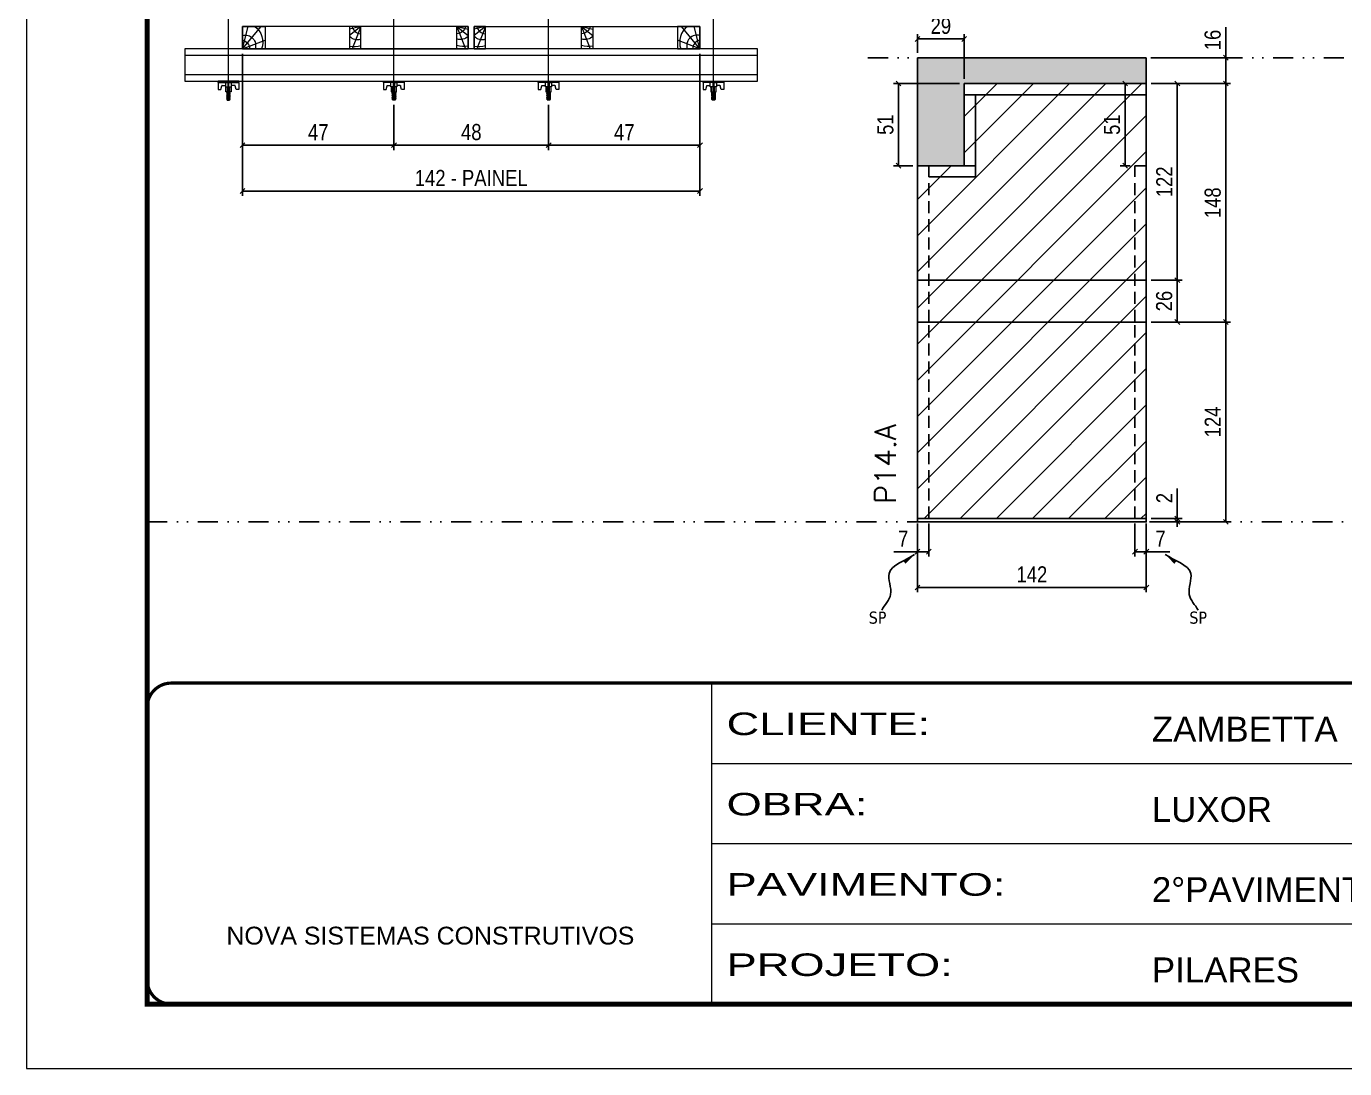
# Model space of a CAD drawing. Extents: x 14400 to 20667, y -21631 to 6985.
# Drawn here: x 19182 to 20000, y 3638 to 4284 of the extents above; entities that cross this region are included whole.
import ezdxf

# ---------------------------------------------------------------- set-up
doc = ezdxf.new("R2010")
doc.units = 0
for name, pattern in [('CONTINUO', [0]), ('DASHED', [0.75, 0.5, -0.25]), ('DIVIDE2', [0.625, 0.25, -0.125, 0, -0.125, 0, -0.125]), ('HIDDEN', [0.375, 0.25, -0.125])]:
    doc.linetypes.add(name, pattern=pattern)
for name, color, linetype in [('COTA', 241, 'Continuous'), ('MEIO_PONT', 93, 'Continuous'), ('Nível', 160, 'Continuous'), ('Painéis', 200, 'Continuous'), ('SARR_2.2x7', 40, 'Continuous'), ('texto', 7, 'Continuous')]:
    doc.layers.add(name, color=color, linetype=linetype)
for name, color, linetype, lineweight in [('Folhas', 255, 'Continuous', 9), ('Hachura', 251, 'Continuous', 9), ('Madeira', 126, 'Continuous', 18), ('Perfil Metálico', 224, 'Continuous', 18), ('SARRAFO DE PRESSAO', 251, 'DASHED', 9), ('Texto Seção', 7, 'Continuous', 15)]:
    doc.layers.add(name, color=color, linetype=linetype, lineweight=lineweight)
doc.styles.add('ARIAL', font='arial.ttf')
doc.styles.add('COTA TECNICA', font='techl___.ttf', dxfattribs={"height": 10})
doc.styles.add('COTA TECNICA 2X', font='techl___.ttf', dxfattribs={"height": 10})
doc.styles.add('COTA TECNICA-50', font='techl___.ttf', dxfattribs={"height": 10})
doc.styles.add('REGUA-120', font='ROMANS.shx', dxfattribs={"height": 15})
doc.styles.get("Standard").update_dxf_attribs({"font": 'arial.ttf'})
doc.styles.add('Tecnologia', font='')
doc.styles.get('Tecnologia').set_extended_font_data('Forgotten Futurist')
doc.dimstyles.new('COTA PAINEL-50', dxfattribs={"dimtxt": 10, "dimasz": 3, "dimexe": 3, "dimexo": 3, "dimgap": 3, "dimtad": 1, "dimdec": 1, "dimzin": 12, "dimdsep": 46, "dimtxsty": 'COTA TECNICA-50', "dimblk1": 'OBLIQUE', "dimblk2": 'OBLIQUE', "dimsah": 1, "dimcen": 0.9, "dimclrd": 4, "dimclre": 4, "dimclrt": 240, "dimadec": 1, "dimazin": 3, "dimtfac": 1, "dimtdec": 1, "dimtmove": 0, "dimatfit": 3, "dimfxl": 1, "dimtolj": 1, "dimtzin": 12, "dimarcsym": 0})
doc.dimstyles.new('PAINEL', dxfattribs={"dimtxt": 10, "dimasz": 3, "dimexe": 3, "dimexo": 3, "dimgap": 3, "dimtad": 1, "dimdec": 1, "dimzin": 12, "dimdsep": 46, "dimtxsty": 'COTA TECNICA', "dimblk1": 'OBLIQUE', "dimblk2": 'OBLIQUE', "dimsah": 1, "dimcen": 0.9, "dimclrd": 4, "dimclre": 4, "dimclrt": 240, "dimadec": 1, "dimazin": 3, "dimtfac": 1, "dimtdec": 1, "dimtmove": 0, "dimatfit": 3, "dimfxl": 1, "dimtolj": 1, "dimtzin": 12, "dimarcsym": 0})
doc.dimstyles.new('SECAO PILAR', dxfattribs={"dimtxt": 10, "dimasz": 3, "dimexe": 3, "dimexo": 3, "dimgap": 3, "dimtad": 1, "dimdec": 1, "dimlfac": 0.5, "dimzin": 12, "dimdsep": 46, "dimtxsty": 'COTA TECNICA 2X', "dimblk1": 'OBLIQUE', "dimblk2": 'OBLIQUE', "dimsah": 1, "dimcen": 0.9, "dimclrd": 256, "dimclre": 256, "dimclrt": 256, "dimadec": 1, "dimazin": 3, "dimtfac": 1, "dimtdec": 1, "dimtmove": 0, "dimatfit": 3, "dimfxl": 1, "dimtolj": 1, "dimtzin": 12, "dimarcsym": 0})
doc.dimstyles.get("Standard").update_dxf_attribs({"dimtxt": 0.18, "dimasz": 0.18, "dimexe": 0.18, "dimexo": 0.0625, "dimgap": 0.09, "dimtad": 0, "dimtih": 1, "dimtoh": 1, "dimdec": 4, "dimzin": 0, "dimdsep": 46, "dimtxsty": 'Standard', "dimcen": 0.09, "dimadec": 0, "dimazin": 0, "dimtfac": 1, "dimtdec": 4, "dimtofl": 0, "dimtmove": 0, "dimatfit": 3, "dimfxl": 1, "dimtolj": 1, "dimtzin": 0, "dimarcsym": 0})

# ---------------------------------------------------------------- blocks, each defined once
blk = doc.blocks.new('9999999999')
at = {"color": 30, "linetype": 'CONTINUO'}
for p, q in [((98564.56, 34230.21), (98564.56, 34429.45)), ((98564.56, 34379.64), (99583.98, 34379.64)), ((98564.56, 34329.83), (99487.98, 34329.83)), ((98564.56, 34280.02), (99487.98, 34280.02))]:
    blk.add_line(p, q, dxfattribs=at)
at = {"color": 30, "linetype": 'CONTINUO', "const_width": 2}
blk.add_lwpolyline([(99583.98, 34230.21), (99583.98, 34414.45, 0.414214), (99568.98, 34429.45), (98228.98, 34429.45, 0.414214), (98213.98, 34414.45), (98213.98, 34245.21, 0.414214), (98228.98, 34230.21), (99583.98, 34230.21)], format="xyb", dxfattribs=at)
at = {"layer": 'Folhas'}
blk.add_lwpolyline([(98138.98, 34190.21), (99623.98, 34190.21), (99623.98, 35240.21), (98138.98, 35240.21)], close=True, dxfattribs=at)
at = {"layer": 'Folhas', "color": 30, "const_width": 3}
blk.add_lwpolyline([(98213.98, 34230.21), (99583.98, 34230.21), (99583.98, 35200.21), (98213.98, 35200.21)], close=True, dxfattribs=at)
at = {"color": 7, "linetype": 'Continuous', "ltscale": 5, "style": 'ARIAL'}
for s, height, p in [('ZAMBETTA', 15.483, (98837.68, 34393.13)), ('LUXOR', 15.483, (98837.68, 34343.32)), ('2°PAVIMENTO - 2°ETAPA', 15.4829, (98837.68, 34293.51)), ('NOVA SISTEMAS CONSTRUTIVOS', 11.0592, (98263.19, 34267.21)), ('PILARES', 15.483, (98837.68, 34243.7))]:
    blk.add_text(s, height=height, dxfattribs=at).set_placement(p)
at = {"layer": 'Folhas', "color": 7, "style": 'Tecnologia', "width": 1.5}
for s, p in [('CLIENTE:', (98573.65, 34397.17)), ('OBRA:', (98573.65, 34347.31)), ('PAVIMENTO:', (98573.65, 34297.5)), ('PROJETO:', (98573.65, 34247.69))]:
    blk.add_text(s, height=14, dxfattribs=at).set_placement(p)
blk = doc.blocks.new('_Oblique')
at = {"color": 0, "linetype": 'ByBlock', "lineweight": -2}
blk.add_line((-0.5, -0.5), (0.5, 0.5), dxfattribs=at)
blk = doc.blocks.new('*D744')
at = {"layer": 'COTA', "lineweight": -2, "transparency": 16777216}
for p, q in [((19316.11, 4267.33), (19316.11, 4179.16)), ((19600.11, 4267.37), (19600.11, 4179.16)), ((19316.11, 4182.16), (19600.11, 4182.16))]:
    blk.add_line(p, q, dxfattribs=at)
at = {"layer": 'Defpoints', "color": 0, "transparency": 16777216}
for p in [(19316.11, 4270.33), (19600.11, 4270.37), (19600.11, 4182.16)]:
    blk.add_point(p, dxfattribs=at)
at = {"layer": 'COTA', "lineweight": -2, "transparency": 16777216, "xscale": 3, "yscale": 3, "zscale": 3, "rotation": 180}
blk.add_blockref('_Oblique', (19316.11, 4182.16), dxfattribs=at)
at = {"layer": 'COTA', "lineweight": -2, "transparency": 16777216, "xscale": 3, "yscale": 3, "zscale": 3}
blk.add_blockref('_Oblique', (19600.11, 4182.16), dxfattribs=at)
at = {"layer": 'COTA', "transparency": 16777216, "insert": (19458.11, 4190.24), "char_height": 10, "attachment_point": 5, "style": 'COTA TECNICA 2X'}
blk.add_mtext('\\A1;142 - PAINEL', dxfattribs=at)
blk = doc.blocks.new('*D745')
at = {"layer": 'COTA', "lineweight": -2, "transparency": 16777216}
for p, q in [((19316.11, 4267.33), (19316.11, 4207.59)), ((19410.18, 4235.55), (19410.18, 4207.59)), ((19316.11, 4210.59), (19410.18, 4210.59))]:
    blk.add_line(p, q, dxfattribs=at)
at = {"layer": 'Defpoints', "color": 0, "transparency": 16777216}
for p in [(19316.11, 4270.33), (19410.18, 4238.55), (19410.18, 4210.59)]:
    blk.add_point(p, dxfattribs=at)
at = {"layer": 'COTA', "lineweight": -2, "transparency": 16777216, "xscale": 3, "yscale": 3, "zscale": 3, "rotation": 180}
blk.add_blockref('_Oblique', (19316.11, 4210.59), dxfattribs=at)
at = {"layer": 'COTA', "lineweight": -2, "transparency": 16777216, "xscale": 3, "yscale": 3, "zscale": 3}
blk.add_blockref('_Oblique', (19410.18, 4210.59), dxfattribs=at)
at = {"layer": 'COTA', "transparency": 16777216, "insert": (19363.15, 4218.66), "char_height": 10, "attachment_point": 5, "style": 'COTA TECNICA 2X'}
blk.add_mtext('\\A1;47', dxfattribs=at)
blk = doc.blocks.new('*D746')
at = {"layer": 'COTA', "lineweight": -2, "transparency": 16777216}
for p, q in [((19600.11, 4267.33), (19600.11, 4207.59)), ((19506.18, 4235.55), (19506.18, 4207.59)), ((19506.18, 4210.59), (19600.11, 4210.59))]:
    blk.add_line(p, q, dxfattribs=at)
at = {"layer": 'Defpoints', "color": 0, "transparency": 16777216}
for p in [(19600.11, 4270.33), (19506.18, 4238.55), (19600.11, 4210.59)]:
    blk.add_point(p, dxfattribs=at)
at = {"layer": 'COTA', "lineweight": -2, "transparency": 16777216, "xscale": 3, "yscale": 3, "zscale": 3, "rotation": 180}
blk.add_blockref('_Oblique', (19506.18, 4210.59), dxfattribs=at)
at = {"layer": 'COTA', "lineweight": -2, "transparency": 16777216, "xscale": 3, "yscale": 3, "zscale": 3}
blk.add_blockref('_Oblique', (19600.11, 4210.59), dxfattribs=at)
at = {"layer": 'COTA', "transparency": 16777216, "insert": (19553.15, 4218.66), "char_height": 10, "attachment_point": 5, "style": 'COTA TECNICA 2X'}
blk.add_mtext('\\A1;47', dxfattribs=at)
blk = doc.blocks.new('C')
at = {"layer": 'Hachura', "color": 0}
for p, q in [((0, 3.22), (0, -3.22)), ((0.45, 3.22), (0, 3.22)), ((0.46, 3.16), (0, 3.16)), ((0.46, 3.05), (0, 3.05)), ((0.46, 2.88), (0, 2.88)), ((0, 2.75), (0, -1.16)), ((0.46, 2.65), (0, 2.65)), ((0.46, 2.23), (0, 2.23)), ((0.46, 1.51), (0, 1.51)), ((0.39, 0.49), (0.17, 0.49)), ((0.45, -3.23), (0.45, 3.22)), ((0.45, 3.22), (2.58, 3.22)), ((1.74, 0.97), (0.45, 0.97)), ((1.45, 0.1), (0.45, 0.1)), ((1.35, 1.94), (1.35, 0.96)), ((2.58, 2.39), (1.47, 2.09)), ((1.74, -0.97), (1.74, 0.97)), ((1.74, 0.97), (1.74, 0.84)), ((1.74, 0.97), (1.74, 0.84)), ((1.74, 0.84), (3.35, 0.84)), ((3.35, 0.45), (1.74, 0.45)), ((2.58, 3.22), (2.58, 2.39)), ((3.32, 0.84), (3.32, -0.84)), ((3.35, 0.84), (3.35, -0.84)), ((3.68, 0.45), (3.35, 0.45)), ((3.84, -0.52), (3.35, 0.45)), ((3.35, 0.06), (3.67, -0.57)), ((3.68, 0.45), (4.16, -0.52)), ((3.72, 0.5), (4.25, -0.57)), ((4.37, -0.55), (3.83, 0.53)), ((4.15, 0.45), (3.93, 0.45)), ((4.42, -0.52), (3.93, 0.45)), ((4.15, 0.45), (4.26, 0.45)), ((4.26, 0.45), (4.74, -0.52)), ((4.3, 0.5), (4.83, -0.57)), ((4.95, -0.55), (4.41, 0.53)), ((4.51, 0.45), (4.84, 0.45)), ((5, -0.52), (4.51, 0.45)), ((4.84, 0.45), (5.32, -0.52)), ((4.88, 0.5), (5.41, -0.57)), ((5.53, -0.55), (4.99, 0.53)), ((5.58, -0.52), (5.09, 0.45)), ((5.42, 0.45), (5.09, 0.45)), ((5.58, -0.52), (5.09, 0.45)), ((5.42, 0.45), (5.74, -0.19)), ((5.46, 0.5), (5.74, -0.07)), ((5.74, 0.19), (5.57, 0.53)), ((5.74, 0.32), (5.68, 0.45)), ((5.68, 0.45), (5.74, 0.45)), ((5.74, 0.45), (5.9, 0.29)), ((5.74, 0.45), (5.74, -0.52)), ((5.9, -0.36), (5.9, 0.29)), ((0.45, 0), (0, 0)), ((0.46, -1.52), (0, -1.52)), ((0.46, -2.23), (0, -2.23)), ((0.46, -2.65), (0, -2.65)), ((0.46, -2.88), (0, -2.88)), ((0.46, -3.05), (0, -3.05)), ((0.46, -3.16), (0, -3.16)), ((0, -3.22), (2.57, -3.22)), ((0.08, -0.48), (0.29, -0.48)), ((0.29, -0.48), (0.4, -0.48)), ((0.45, 0), (0.45, -0.97)), ((0.45, -0.16), (1.45, -0.16)), ((0.45, -0.65), (0.45, -0.32)), ((0.45, -3.23), (0.45, -0.65)), ((0.45, -0.97), (1.74, -0.97)), ((1.35, -1.94), (1.35, -0.97)), ((2.58, -2.39), (1.47, -2.1)), ((3.35, -0.32), (1.74, -0.32)), ((3.35, -0.84), (1.74, -0.84)), ((2.58, -3.23), (2.58, -2.39)), ((3.35, -0.07), (3.58, -0.52)), ((3.35, -0.52), (3.58, -0.52)), ((3.84, -0.52), (4.16, -0.52)), ((4.42, -0.52), (4.74, -0.52)), ((4.63, -0.52), (4.74, -0.52)), ((5, -0.52), (5.32, -0.52)), ((5.58, -0.52), (5.74, -0.52)), ((5.74, -0.52), (5.9, -0.36)), ((5.74, -0.52), (5.74, -0.52))]:
    blk.add_line(p, q, dxfattribs=at)
for centre, radius, start, end in [((1.52, 1.94), 0.161, 104.7436, 180), ((1.44, -0.03), 0.129, 272.695, 87.305), ((3.81, 0.39), 0.143, 25.5688, 154.4312), ((4.39, 0.39), 0.143, 25.5688, 154.4312), ((4.97, 0.39), 0.143, 25.5688, 154.4312), ((5.55, 0.39), 0.143, 25.5688, 154.4312), ((0.17, -0.37), 0.174, 221.744, 317.8592), ((1.52, -1.94), 0.161, 180, 255.2564), ((3.71, -0.4), 0.174, 222.1408, 318.256), ((4.29, -0.4), 0.174, 222.1408, 318.256), ((4.87, -0.4), 0.174, 222.1408, 318.256), ((5.45, -0.4), 0.174, 222.1408, 318.256), ((5.61, -0.4), 0.174, 317.8592, 318.256)]:
    blk.add_arc(centre, radius, start, end, dxfattribs=at)
blk = doc.blocks.new('*D747')
at = {"layer": 'COTA', "lineweight": -2, "transparency": 16777216}
for p, q in [((19410.18, 4235.55), (19410.18, 4207.59)), ((19506.18, 4235.55), (19506.18, 4207.59)), ((19410.18, 4210.59), (19506.18, 4210.59))]:
    blk.add_line(p, q, dxfattribs=at)
at = {"layer": 'Defpoints', "color": 0, "transparency": 16777216}
for p in [(19410.18, 4238.55), (19506.18, 4238.55), (19506.18, 4210.59)]:
    blk.add_point(p, dxfattribs=at)
at = {"layer": 'COTA', "lineweight": -2, "transparency": 16777216, "xscale": 3, "yscale": 3, "zscale": 3, "rotation": 180}
blk.add_blockref('_Oblique', (19410.18, 4210.59), dxfattribs=at)
at = {"layer": 'COTA', "lineweight": -2, "transparency": 16777216, "xscale": 3, "yscale": 3, "zscale": 3}
blk.add_blockref('_Oblique', (19506.18, 4210.59), dxfattribs=at)
at = {"layer": 'COTA', "transparency": 16777216, "insert": (19458.18, 4218.68), "char_height": 10, "attachment_point": 5, "style": 'COTA TECNICA 2X'}
blk.add_mtext('\\A1;48', dxfattribs=at)
blk = doc.blocks.new('PONTALETE')
at = {"layer": 'Madeira'}
for q in [(2.71, 7), (7, 5.76), (7, 1.74)]:
    blk.add_line((0, 0), q, dxfattribs=at)
blk.add_lwpolyline([(0, 0), (7, 0), (7, 7), (0, 7)], close=True, dxfattribs=at)
for centre, radius, start, end in [((2.04, 0.06), 6.23, 37.2818, 109.0913), ((1.09, 0.9), 3.19, 343.603, 109.9847), ((-0.21, -0.78), 3.09, 14.6322, 86.0383)]:
    blk.add_arc(centre, radius, start, end, dxfattribs=at)
blk = doc.blocks.new('MEIO PONTALETE')
at = {"layer": 'Madeira'}
for q in [(2.71, 7), (3.5, 2.88), (3.5, 0.87)]:
    blk.add_line((0, 0), q, dxfattribs=at)
blk.add_lwpolyline([(0, 0), (3.5, 0), (3.5, 7), (0, 7)], close=True, dxfattribs=at)
for centre, radius, start, end in [((2.04, 0.06), 6.23, 76.4499, 109.0913), ((1.09, 0.9), 3.19, 40.9063, 109.9847), ((-0.21, -0.78), 3.09, 14.6322, 86.0383)]:
    blk.add_arc(centre, radius, start, end, dxfattribs=at)
blk = doc.blocks.new('*D759')
at = {"layer": 'COTA', "color": 4, "lineweight": -2, "transparency": 16777216}
for p, q in [((19735.18, 3975.86), (19735.18, 3933.18)), ((19877.18, 3975.86), (19877.18, 3933.18)), ((19877.18, 3936.18), (19735.18, 3936.18))]:
    blk.add_line(p, q, dxfattribs=at)
at = {"layer": 'Defpoints', "color": 0, "transparency": 16777216}
for p in [(19735.18, 3978.86), (19877.18, 3978.86), (19735.18, 3936.18)]:
    blk.add_point(p, dxfattribs=at)
at = {"layer": 'COTA', "color": 4, "lineweight": -2, "transparency": 16777216, "xscale": 3, "yscale": 3, "zscale": 3, "rotation": 180}
blk.add_blockref('_Oblique', (19735.18, 3936.18), dxfattribs=at)
at = {"layer": 'COTA', "color": 4, "lineweight": -2, "transparency": 16777216, "xscale": 3, "yscale": 3, "zscale": 3}
blk.add_blockref('_Oblique', (19877.18, 3936.18), dxfattribs=at)
at = {"layer": 'COTA', "color": 240, "transparency": 16777216, "insert": (19806.18, 3944.26), "char_height": 10, "attachment_point": 5, "style": 'COTA TECNICA'}
blk.add_mtext('\\A1;142', dxfattribs=at)
blk = doc.blocks.new('*D760')
at = {"layer": 'COTA', "color": 4, "lineweight": -2, "transparency": 16777216}
for p, q in [((19870.18, 3975.86), (19870.18, 3955.35)), ((19877.18, 3973.86), (19877.18, 3955.35)), ((19870.18, 3958.35), (19877.18, 3958.35)), ((19877.18, 3958.35), (19891.91, 3958.35))]:
    blk.add_line(p, q, dxfattribs=at)
at = {"layer": 'Defpoints', "color": 0, "transparency": 16777216}
for p in [(19870.18, 3978.86), (19877.18, 3976.86), (19877.18, 3958.35)]:
    blk.add_point(p, dxfattribs=at)
at = {"layer": 'COTA', "color": 4, "lineweight": -2, "transparency": 16777216, "xscale": 3, "yscale": 3, "zscale": 3, "rotation": 180}
blk.add_blockref('_Oblique', (19870.18, 3958.35), dxfattribs=at)
at = {"layer": 'COTA', "color": 4, "lineweight": -2, "transparency": 16777216, "xscale": 3, "yscale": 3, "zscale": 3}
blk.add_blockref('_Oblique', (19877.18, 3958.35), dxfattribs=at)
at = {"layer": 'COTA', "color": 240, "transparency": 16777216, "insert": (19886.04, 3966.42), "char_height": 10, "attachment_point": 5, "style": 'COTA TECNICA-50'}
blk.add_mtext('\\A1;7', dxfattribs=at)
blk = doc.blocks.new('*D761')
at = {"layer": 'COTA', "color": 4, "lineweight": -2, "transparency": 16777216}
for p, q in [((19735.18, 3973.86), (19735.18, 3955.35)), ((19742.18, 3975.86), (19742.18, 3955.35)), ((19735.18, 3958.35), (19720.45, 3958.35)), ((19742.18, 3958.35), (19735.18, 3958.35))]:
    blk.add_line(p, q, dxfattribs=at)
at = {"layer": 'Defpoints', "color": 0, "transparency": 16777216}
for p in [(19742.18, 3978.86), (19735.18, 3976.86), (19735.18, 3958.35)]:
    blk.add_point(p, dxfattribs=at)
at = {"layer": 'COTA', "color": 4, "lineweight": -2, "transparency": 16777216, "xscale": 3, "yscale": 3, "zscale": 3, "rotation": 180}
blk.add_blockref('_Oblique', (19735.18, 3958.35), dxfattribs=at)
at = {"layer": 'COTA', "color": 4, "lineweight": -2, "transparency": 16777216, "xscale": 3, "yscale": 3, "zscale": 3}
blk.add_blockref('_Oblique', (19742.18, 3958.35), dxfattribs=at)
at = {"layer": 'COTA', "color": 240, "transparency": 16777216, "insert": (19726.31, 3966.42), "char_height": 10, "attachment_point": 5, "style": 'COTA TECNICA-50'}
blk.add_mtext('\\A1;7', dxfattribs=at)
blk = doc.blocks.new('*D769')
at = {"layer": 'COTA', "color": 4, "linetype": 'ByBlock', "lineweight": -2, "transparency": 16777216}
for p, q in [((19880.18, 4100.86), (19929.54, 4100.86)), ((19926.54, 3976.86), (19926.54, 4100.86)), ((19880.18, 3976.86), (19929.54, 3976.86))]:
    blk.add_line(p, q, dxfattribs=at)
at = {"layer": 'Defpoints', "color": 0, "linetype": 'ByBlock', "transparency": 16777216}
for p in [(19877.18, 4100.86), (19926.54, 4100.86), (19877.18, 3976.86)]:
    blk.add_point(p, dxfattribs=at)
at = {"layer": 'COTA', "color": 4, "linetype": 'ByBlock', "lineweight": -2, "transparency": 16777216, "xscale": 3, "yscale": 3, "zscale": 3}
for p, rotation in [((19926.54, 4100.86), 90), ((19926.54, 3976.86), 270)]:
    blk.add_blockref('_Oblique', p, dxfattribs=dict(at, rotation=rotation))
at = {"layer": 'COTA', "color": 240, "linetype": 'ByBlock', "transparency": 16777216, "insert": (19918.47, 4038.86), "char_height": 10, "attachment_point": 5, "rotation": 90, "style": 'COTA TECNICA'}
blk.add_mtext('\\A1;124', dxfattribs=at)
blk = doc.blocks.new('*D762')
at = {"layer": 'COTA', "color": 4, "lineweight": -2, "transparency": 16777216}
for p, q in [((19896.43, 3978.86), (19896.43, 3997.66)), ((19880.18, 3978.86), (19899.43, 3978.86)), ((19896.43, 3976.86), (19896.43, 3978.86)), ((19880.18, 3976.86), (19899.43, 3976.86)), ((19896.43, 3976.86), (19896.43, 3973.86))]:
    blk.add_line(p, q, dxfattribs=at)
at = {"layer": 'Defpoints', "color": 0, "transparency": 16777216}
for p in [(19877.18, 3978.86), (19877.18, 3976.86), (19896.43, 3976.86)]:
    blk.add_point(p, dxfattribs=at)
at = {"layer": 'COTA', "color": 4, "lineweight": -2, "transparency": 16777216, "xscale": 3, "yscale": 3, "zscale": 3}
for p, rotation in [((19896.43, 3978.86), 270), ((19896.43, 3976.86), 90)]:
    blk.add_blockref('_Oblique', p, dxfattribs=dict(at, rotation=rotation))
at = {"layer": 'COTA', "color": 240, "transparency": 16777216, "insert": (19888.43, 3991.61), "char_height": 10, "attachment_point": 5, "rotation": 90, "style": 'COTA TECNICA-50'}
blk.add_mtext('\\A1;2', dxfattribs=at)
blk = doc.blocks.new('*D770')
at = {"layer": 'COTA', "color": 4, "linetype": 'ByBlock', "lineweight": -2, "transparency": 16777216}
for p, q in [((19880.18, 4100.86), (19929.54, 4100.86)), ((19926.54, 3976.86), (19926.54, 4100.86)), ((19880.18, 3976.86), (19929.54, 3976.86))]:
    blk.add_line(p, q, dxfattribs=at)
at = {"layer": 'Defpoints', "color": 0, "linetype": 'ByBlock', "transparency": 16777216}
for p in [(19877.18, 4100.86), (19926.54, 4100.86), (19877.18, 3976.86)]:
    blk.add_point(p, dxfattribs=at)
at = {"layer": 'COTA', "color": 4, "linetype": 'ByBlock', "lineweight": -2, "transparency": 16777216, "xscale": 3, "yscale": 3, "zscale": 3}
for p, rotation in [((19926.54, 4100.86), 90), ((19926.54, 3976.86), 270)]:
    blk.add_blockref('_Oblique', p, dxfattribs=dict(at, rotation=rotation))
at = {"layer": 'COTA', "color": 240, "linetype": 'ByBlock', "transparency": 16777216, "insert": (19918.47, 4038.86), "char_height": 10, "attachment_point": 5, "rotation": 90, "style": 'COTA TECNICA'}
blk.add_mtext('\\A1;124', dxfattribs=at)
blk = doc.blocks.new('*D771')
at = {"layer": 'COTA', "color": 4, "lineweight": -2, "transparency": 16777216}
for p, q in [((19880.18, 4126.86), (19899.43, 4126.86)), ((19896.43, 4100.86), (19896.43, 4126.86)), ((19880.18, 4100.86), (19899.43, 4100.86))]:
    blk.add_line(p, q, dxfattribs=at)
at = {"layer": 'Defpoints', "color": 0, "transparency": 16777216}
for p in [(19877.18, 4126.86), (19896.43, 4126.86), (19877.18, 4100.86)]:
    blk.add_point(p, dxfattribs=at)
at = {"layer": 'COTA', "color": 4, "lineweight": -2, "transparency": 16777216, "xscale": 3, "yscale": 3, "zscale": 3}
for p, rotation in [((19896.43, 4126.86), 90), ((19896.43, 4100.86), 270)]:
    blk.add_blockref('_Oblique', p, dxfattribs=dict(at, rotation=rotation))
at = {"layer": 'COTA', "color": 240, "transparency": 16777216, "insert": (19888.33, 4113.86), "char_height": 10, "attachment_point": 5, "rotation": 90, "style": 'COTA TECNICA'}
blk.add_mtext('\\A1;26', dxfattribs=at)
blk = doc.blocks.new('*D772')
at = {"layer": 'COTA', "color": 4, "lineweight": -2, "transparency": 16777216}
for p, q in [((19761.18, 4248.86), (19720.37, 4248.86)), ((19723.37, 4197.86), (19723.37, 4248.86)), ((19732.18, 4197.86), (19720.37, 4197.86))]:
    blk.add_line(p, q, dxfattribs=at)
at = {"layer": 'Defpoints', "color": 0, "transparency": 16777216}
for p in [(19723.37, 4248.86), (19764.18, 4248.86), (19735.18, 4197.86)]:
    blk.add_point(p, dxfattribs=at)
at = {"layer": 'COTA', "color": 4, "lineweight": -2, "transparency": 16777216, "xscale": 3, "yscale": 3, "zscale": 3}
for p, rotation in [((19723.37, 4248.86), 90), ((19723.37, 4197.86), 270)]:
    blk.add_blockref('_Oblique', p, dxfattribs=dict(at, rotation=rotation))
at = {"layer": 'COTA', "color": 240, "transparency": 16777216, "insert": (19715.26, 4223.36), "char_height": 10, "attachment_point": 5, "rotation": 90, "style": 'COTA TECNICA'}
blk.add_mtext('\\A1;51', dxfattribs=at)
blk = doc.blocks.new('*D773')
at = {"layer": 'COTA', "color": 4, "lineweight": -2, "transparency": 16777216}
for p, q in [((19735.18, 4267.86), (19735.18, 4279.51)), ((19764.18, 4276.51), (19735.18, 4276.51)), ((19764.18, 4251.86), (19764.18, 4279.51))]:
    blk.add_line(p, q, dxfattribs=at)
at = {"layer": 'Defpoints', "color": 0, "transparency": 16777216}
for p in [(19735.18, 4276.51), (19735.18, 4264.86), (19764.18, 4248.86)]:
    blk.add_point(p, dxfattribs=at)
at = {"layer": 'COTA', "color": 4, "lineweight": -2, "transparency": 16777216, "xscale": 3, "yscale": 3, "zscale": 3, "rotation": 180}
blk.add_blockref('_Oblique', (19735.18, 4276.51), dxfattribs=at)
at = {"layer": 'COTA', "color": 4, "lineweight": -2, "transparency": 16777216, "xscale": 3, "yscale": 3, "zscale": 3}
blk.add_blockref('_Oblique', (19764.18, 4276.51), dxfattribs=at)
at = {"layer": 'COTA', "color": 240, "transparency": 16777216, "insert": (19749.68, 4284.6), "char_height": 10, "attachment_point": 5, "style": 'COTA TECNICA'}
blk.add_mtext('\\A1;29', dxfattribs=at)
blk = doc.blocks.new('*D774')
at = {"layer": 'COTA', "color": 4, "lineweight": -2, "transparency": 16777216}
for p, q in [((19880.18, 4248.86), (19929.54, 4248.86)), ((19926.54, 4100.86), (19926.54, 4248.86)), ((19880.18, 4100.86), (19929.54, 4100.86))]:
    blk.add_line(p, q, dxfattribs=at)
at = {"layer": 'Defpoints', "color": 0, "transparency": 16777216}
for p in [(19877.18, 4248.86), (19926.54, 4248.86), (19877.18, 4100.86)]:
    blk.add_point(p, dxfattribs=at)
at = {"layer": 'COTA', "color": 4, "lineweight": -2, "transparency": 16777216, "xscale": 3, "yscale": 3, "zscale": 3}
for p, rotation in [((19926.54, 4248.86), 90), ((19926.54, 4100.86), 270)]:
    blk.add_blockref('_Oblique', p, dxfattribs=dict(at, rotation=rotation))
at = {"layer": 'COTA', "color": 240, "transparency": 16777216, "insert": (19918.45, 4174.86), "char_height": 10, "attachment_point": 5, "rotation": 90, "style": 'COTA TECNICA'}
blk.add_mtext('\\A1;148', dxfattribs=at)
blk = doc.blocks.new('*D775')
at = {"layer": 'COTA', "color": 4, "lineweight": -2, "transparency": 16777216}
for p, q in [((19926.54, 4264.86), (19926.54, 4283.87)), ((19880.18, 4264.86), (19929.54, 4264.86)), ((19926.54, 4248.86), (19926.54, 4264.86)), ((19880.18, 4248.86), (19929.54, 4248.86))]:
    blk.add_line(p, q, dxfattribs=at)
at = {"layer": 'Defpoints', "color": 0, "transparency": 16777216}
for p in [(19877.18, 4264.86), (19926.54, 4264.86), (19877.18, 4248.86)]:
    blk.add_point(p, dxfattribs=at)
at = {"layer": 'COTA', "color": 4, "lineweight": -2, "transparency": 16777216, "xscale": 3, "yscale": 3, "zscale": 3}
for p, rotation in [((19926.54, 4264.86), 90), ((19926.54, 4248.86), 270)]:
    blk.add_blockref('_Oblique', p, dxfattribs=dict(at, rotation=rotation))
at = {"layer": 'COTA', "color": 240, "transparency": 16777216, "insert": (19918.44, 4275.87), "char_height": 10, "attachment_point": 5, "rotation": 90, "style": 'COTA TECNICA'}
blk.add_mtext('\\A1;16', dxfattribs=at)
blk = doc.blocks.new('*D776')
at = {"layer": 'COTA', "color": 4, "lineweight": -2, "transparency": 16777216}
for p, q in [((19880.18, 4248.86), (19899.43, 4248.86)), ((19896.43, 4126.86), (19896.43, 4248.86)), ((19880.18, 4126.86), (19899.43, 4126.86))]:
    blk.add_line(p, q, dxfattribs=at)
at = {"layer": 'Defpoints', "color": 0, "transparency": 16777216}
for p in [(19877.18, 4248.86), (19896.43, 4248.86), (19877.18, 4126.86)]:
    blk.add_point(p, dxfattribs=at)
at = {"layer": 'COTA', "color": 4, "lineweight": -2, "transparency": 16777216, "xscale": 3, "yscale": 3, "zscale": 3}
for p, rotation in [((19896.43, 4248.86), 90), ((19896.43, 4126.86), 270)]:
    blk.add_blockref('_Oblique', p, dxfattribs=dict(at, rotation=rotation))
at = {"layer": 'COTA', "color": 240, "transparency": 16777216, "insert": (19888.38, 4187.86), "char_height": 10, "attachment_point": 5, "rotation": 90, "style": 'COTA TECNICA'}
blk.add_mtext('\\A1;122', dxfattribs=at)
blk = doc.blocks.new('*D1297')
at = {"layer": 'COTA', "color": 4, "lineweight": -2, "transparency": 16777216}
for p, q in [((19867.18, 4248.86), (19861.04, 4248.86)), ((19864.04, 4197.86), (19864.04, 4248.86)), ((19867.18, 4197.86), (19861.04, 4197.86))]:
    blk.add_line(p, q, dxfattribs=at)
at = {"layer": 'Defpoints', "color": 0, "transparency": 16777216}
for p in [(19864.04, 4248.86), (19870.18, 4248.86), (19870.18, 4197.86)]:
    blk.add_point(p, dxfattribs=at)
at = {"layer": 'COTA', "color": 4, "lineweight": -2, "transparency": 16777216, "xscale": 3, "yscale": 3, "zscale": 3}
for p, rotation in [((19864.04, 4248.86), 90), ((19864.04, 4197.86), 270)]:
    blk.add_blockref('_Oblique', p, dxfattribs=dict(at, rotation=rotation))
at = {"layer": 'COTA', "color": 240, "transparency": 16777216, "insert": (19855.93, 4223.36), "char_height": 10, "attachment_point": 5, "rotation": 90, "style": 'COTA TECNICA'}
blk.add_mtext('\\A1;51', dxfattribs=at)

msp = doc.modelspace()

# ---------------------------------------------------------------- hatches: boundary and pattern name
at = {"layer": 'COTA'}
h = msp.add_hatch(dxfattribs=at)
h.set_pattern_fill('AR-CONC', color=256, scale=0.03)
h.set_pattern_definition([(50, (2872.0386, -1176.575), (5.4655401, -0.4781726), [0.5715, -6.2865]), (355, (2872.0386, -1176.575), (-1.0573026, 5.7317054), [0.4572, -5.0292175]), (100.451445, (2872.494, -1176.615), (4.4082374, 5.2535326), [0.4857003, -5.3427073]), (46.1842, (2872.0386, -1175.051), (8.1323712, -1.2612698), [0.85725, -9.42975]), (96.63556, (2872.716, -1175.156), (7.122124, 7.4227837), [0.7285507, -8.0140682]), (351.18415, (2872.039, -1175.051), (7.122124, 7.4227837), [0.685799, -7.543792]), (21, (2872.8006, -1175.432), (4.5484317, -3.067956), [0.5715, -6.2865]), (326, (2872.8006, -1175.432), (1.8540609, 5.525639), [0.4572, -5.0292]), (71.451445, (2873.1797, -1175.688), (6.4024926, 2.457683), [0.4857003, -5.3426981]), (37.5, (2872.0386, -1176.5751), (0.0926581, 2.53665117), [0, -4.96824, 0, -5.1054, 0, -5.04825]), (7.5, (2872.0386, -1176.575), (2.00458988, 3.00541724), [0, -2.91084, 0, -4.85394, 0, -1.92405]), (327.5, (2870.3394, -1176.5751), (4.06771786, -0.17186232), [0, -1.905, 0, -5.9436, 0, -7.8867]), (317.5, (2869.5774, -1176.575), (4.44387544, 0.7627947), [0, -2.4765, 0, -3.94716, 0, -5.6007])])
h.paths.add_polyline_path([(19735.18, 4264.86), (19877.18, 4264.86), (19877.18, 4248.86), (19764.18, 4248.86), (19764.18, 4197.86), (19735.18, 4197.86)])
at = {"layer": 'Hachura', "linetype": 'ByBlock'}
h = msp.add_hatch(dxfattribs=at)
h.set_pattern_fill('ANSI31', color=256, scale=5)
h.paths.add_polyline_path([(19877.18, 4248.86), (19764.18, 4248.86), (19764.18, 4197.86), (19735.18, 4197.86), (19735.18, 4126.86), (19877.18, 4126.86)])
h.paths.add_polyline_path([(19877.18, 4126.86), (19735.18, 4126.86), (19735.18, 4100.86), (19877.18, 4100.86)])
h.paths.add_polyline_path([(19877.18, 4100.86), (19735.18, 4100.86), (19735.18, 3978.86), (19877.18, 3978.86)])
h.paths.add_polyline_path([(20176.36, 4100.86), (20034.36, 4100.86), (20034.36, 3978.86), (20176.36, 3978.86)])
h.paths.add_polyline_path([(20176.36, 4197.86), (20034.36, 4197.86), (20034.36, 4100.86), (20176.36, 4100.86)])

# ---------------------------------------------------------------- linework, layer by layer
at = {"layer": 'COTA'}
for p, q in [((19735.18, 4197.86), (19735.18, 4264.86)), ((19877.18, 4264.86), (19735.18, 4264.86)), ((19877.18, 4248.86), (19877.18, 4264.86)), ((19764.18, 4197.86), (19771.18, 4197.86)), ((19771.18, 4197.86), (19771.18, 4190.86)), ((19870.18, 4197.86), (19877.18, 4197.86))]:
    msp.add_line(p, q, dxfattribs=at)
at = {"layer": 'Hachura'}
for p, q in [((19307.43, 4239.55), (19307.43, 4377.3)), ((19410.11, 4239.55), (19410.12, 4377.3)), ((19506.11, 4239.55), (19506.12, 4377.3)), ((19608.5, 4239.55), (19608.5, 4377.3))]:
    msp.add_line(p, q, dxfattribs=at)
at = {"layer": 'Madeira'}
for points in [[(19456.21, 4270.33), (19456.21, 4284.33), (19316.11, 4284.33), (19316.11, 4270.33)], [(19460.01, 4270.33), (19460.01, 4284.33), (19600.11, 4284.33), (19600.11, 4270.33)]]:
    msp.add_lwpolyline(points, close=True, dxfattribs=at)
at = {"layer": 'Nível', "color": 4, "linetype": 'DIVIDE2', "ltscale": 50}
for p, q in [((19704.36, 4264.86), (20626.97, 4264.86)), ((19256.97, 3976.86), (20626.97, 3976.86))]:
    msp.add_line(p, q, dxfattribs=at)
at = {"layer": 'Painéis'}
for p, q in [((19764.18, 4248.86), (19877.18, 4248.86)), ((19764.18, 4197.86), (19764.18, 4248.86)), ((19877.18, 4248.86), (19877.18, 3978.86)), ((19735.18, 3978.86), (19735.18, 4197.86)), ((19735.18, 4197.86), (19764.18, 4197.86)), ((19877.18, 4126.86), (19735.18, 4126.86)), ((19877.18, 4100.86), (19735.18, 4100.86)), ((19735.18, 3978.86), (19877.18, 3978.86))]:
    msp.add_line(p, q, dxfattribs=at)
msp.add_lwpolyline([(19877.18, 3978.86), (19735.18, 3978.86), (19735.18, 3976.86), (19877.18, 3976.86)], close=True, dxfattribs=at)
at = {"layer": 'Perfil Metálico'}
for p, q in [((19635.83, 4266.32), (19280.4, 4266.32)), ((19635.83, 4254.32), (19280.4, 4254.32))]:
    msp.add_line(p, q, dxfattribs=at)
msp.add_lwpolyline([(19280.4, 4270.32), (19280.4, 4250.32), (19635.83, 4250.38), (19635.83, 4270.38)], close=True, dxfattribs=at)
at = {"layer": 'SARR_2.2x7'}
for p, q in [((19764.18, 4241.86), (19877.18, 4241.86)), ((19771.18, 4197.86), (19771.18, 4241.86)), ((19742.18, 4190.86), (19771.18, 4190.86))]:
    msp.add_line(p, q, dxfattribs=at)
at = {"layer": 'SARR_2.2x7', "linetype": 'HIDDEN', "ltscale": 30}
for p, q in [((19742.18, 4100.86), (19742.18, 4197.86)), ((19870.18, 4100.86), (19870.18, 4197.86)), ((19742.18, 3978.86), (19742.18, 4100.86)), ((19870.18, 3978.86), (19870.18, 4100.86))]:
    msp.add_line(p, q, dxfattribs=at)

# ---------------------------------------------------------------- block references
at = {"layer": 'Hachura', "linetype": 'Continuous', "yscale": 2, "zscale": 2}
for p, xscale, rotation in [((19307.43, 4250.35), 2, 270), ((19410.11, 4250.35), -2, 90), ((19506.11, 4250.35), -2, 90), ((19608.5, 4250.35), -2, 90)]:
    msp.add_blockref('C', p, dxfattribs=dict(at, xscale=xscale, rotation=rotation))
at = {"layer": 'MEIO_PONT'}
for name, p, xscale, yscale, zscale, rotation in [('PONTALETE', (19316.11, 4270.33), -2, 2, 2, 270), ('MEIO PONTALETE', (19389.61, 4284.33), 1.999999997962732, 1.999999997962732, 1.999999997962732, 180), ('MEIO PONTALETE', (19449.21, 4284.33), -1.999999997962732, 1.999999997962732, 1.999999997962732, 180), ('MEIO PONTALETE', (19467.01, 4284.33), 1.999999997962732, 1.999999997962732, 1.999999997962732, 180), ('MEIO PONTALETE', (19526.61, 4284.33), -1.999999997962732, 1.999999997962732, 1.999999997962732, 180), ('PONTALETE', (19600.11, 4270.33), 2, 2, 2, 89.99999999999997)]:
    msp.add_blockref(name, p, dxfattribs=dict(at, xscale=xscale, yscale=yscale, zscale=zscale, rotation=rotation))
at = {"layer": 'SARRAFO DE PRESSAO', "color": 6, "linetype": 'ByBlock'}
msp.add_blockref('9999999999', (-78957.01, -30552.63), dxfattribs=at)

# ---------------------------------------------------------------- texts
at = {"layer": 'texto', "color": 0, "char_height": 7.5, "attachment_point": 5}
for insert in [(19710.4, 3917.37), (19909.42, 3917.37)]:
    msp.add_mtext('{\\fTahoma|b0|i0|c0|p34;\\C4;SP}', dxfattribs=dict(at, insert=insert))
at = {"layer": 'Texto Seção', "insert": (19721.71, 3988.11), "char_height": 13, "width": 285.3299, "attachment_point": 7, "rotation": 90, "style": 'REGUA-120'}
msp.add_mtext('P14.A', dxfattribs=at)

# ---------------------------------------------------------------- dimensions: what is measured, and where the dimension line sits
at = {"layer": 'COTA'}
for base, p1, p2, dimstyle, picture, middle in [((19735.18, 4276.51), (19764.18, 4248.86), (19735.18, 4264.86), 'PAINEL', '*D773', (19749.68, 4284.6)), ((19410.18, 4210.59), (19316.11, 4270.33), (19410.18, 4238.55), 'SECAO PILAR', '*D745', (19363.15, 4218.66)), ((19600.11, 4210.59), (19506.18, 4238.55), (19600.11, 4270.33), 'SECAO PILAR', '*D746', (19553.15, 4218.66)), ((19506.18, 4210.59), (19410.18, 4238.55), (19506.18, 4238.55), 'SECAO PILAR', '*D747', (19458.18, 4218.68)), ((19877.18, 3958.35), (19870.18, 3978.86), (19877.18, 3976.86), 'COTA PAINEL-50', '*D760', (19886.04, 3966.42))]:
    dim = msp.add_linear_dim(base=base, p1=p1, p2=p2, dimstyle=dimstyle, dxfattribs=at)
    dim.commit()
    dim.dimension.update_dxf_attribs({"geometry": picture, "text_midpoint": middle})
for base, p1, p2, angle, dimstyle, picture, middle in [((19926.54, 4264.86), (19877.18, 4248.86), (19877.18, 4264.86), 90, 'PAINEL', '*D775', (19918.44, 4275.87)), ((19723.37, 4248.86), (19735.18, 4197.86), (19764.18, 4248.86), 90, 'PAINEL', '*D772', (19715.26, 4223.36)), ((19864.04, 4248.86), (19870.18, 4197.86), (19870.18, 4248.86), 90, 'PAINEL', '*D1297', (19855.93, 4223.36)), ((19926.54, 4248.86), (19877.18, 4100.86), (19877.18, 4248.86), 90, 'PAINEL', '*D774', (19918.45, 4174.86)), ((19896.43, 4248.86), (19877.18, 4126.86), (19877.18, 4248.86), 90, 'PAINEL', '*D776', (19888.38, 4187.86)), ((19896.43, 4126.86), (19877.18, 4100.86), (19877.18, 4126.86), 90, 'PAINEL', '*D771', (19888.33, 4113.86)), ((19735.18, 3958.35), (19742.18, 3978.86), (19735.18, 3976.86), 180, 'COTA PAINEL-50', '*D761', (19726.31, 3966.42))]:
    dim = msp.add_linear_dim(base=base, p1=p1, p2=p2, angle=angle, dimstyle=dimstyle, dxfattribs=at)
    dim.commit()
    dim.dimension.update_dxf_attribs({"geometry": picture, "text_midpoint": middle})
dim = msp.add_linear_dim(base=(19600.11, 4182.16), p1=(19316.11, 4270.33), p2=(19600.11, 4270.37), text='<> - PAINEL', dimstyle='SECAO PILAR', dxfattribs=at)
dim.commit()
dim.dimension.update_dxf_attribs({"geometry": '*D744', "text_midpoint": (19458.11, 4190.24)})
at = {"layer": 'COTA', "linetype": 'ByBlock'}
for picture in ['*D769', '*D770']:
    dim = msp.add_aligned_dim(p1=(19877.18, 3976.86), p2=(19877.18, 4100.86), distance=-49.37, dimstyle='PAINEL', dxfattribs=at)
    dim.commit()
    dim.dimension.update_dxf_attribs({"geometry": picture, "text_midpoint": (19918.47, 4038.86)})
at = {"layer": 'COTA'}
dim = msp.add_linear_dim(base=(19896.43, 3976.86), p1=(19877.18, 3978.86), p2=(19877.18, 3976.86), angle=90, dimstyle='COTA PAINEL-50', dxfattribs=at)
dim.commit()
dim.dimension.update_dxf_attribs({"geometry": '*D762', "text_midpoint": (19896.43, 3991.61), "dimtype": 160})
dim = msp.add_linear_dim(base=(19735.18, 3936.18), p1=(19877.18, 3978.86), p2=(19735.18, 3978.86), angle=180, dimstyle='PAINEL', override={"dimarcsym": 2}, dxfattribs=at)
dim.commit()
dim.dimension.update_dxf_attribs({"geometry": '*D759', "text_midpoint": (19806.18, 3944.26)})

# ---------------------------------------------------------------- leaders
at = {"layer": 'COTA', "path_type": 1}
for points in [[(19733.35, 3956.68), (19717.56, 3944.84), (19718.49, 3931.84), (19712.93, 3922.06)], [(19889.01, 3956.68), (19904.79, 3944.84), (19903.87, 3931.84), (19909.42, 3922.06)]]:
    msp.add_leader(points, dimstyle='Standard', override={"dimasz": 8}, dxfattribs=at)

doc.saveas('drawing.dxf')
